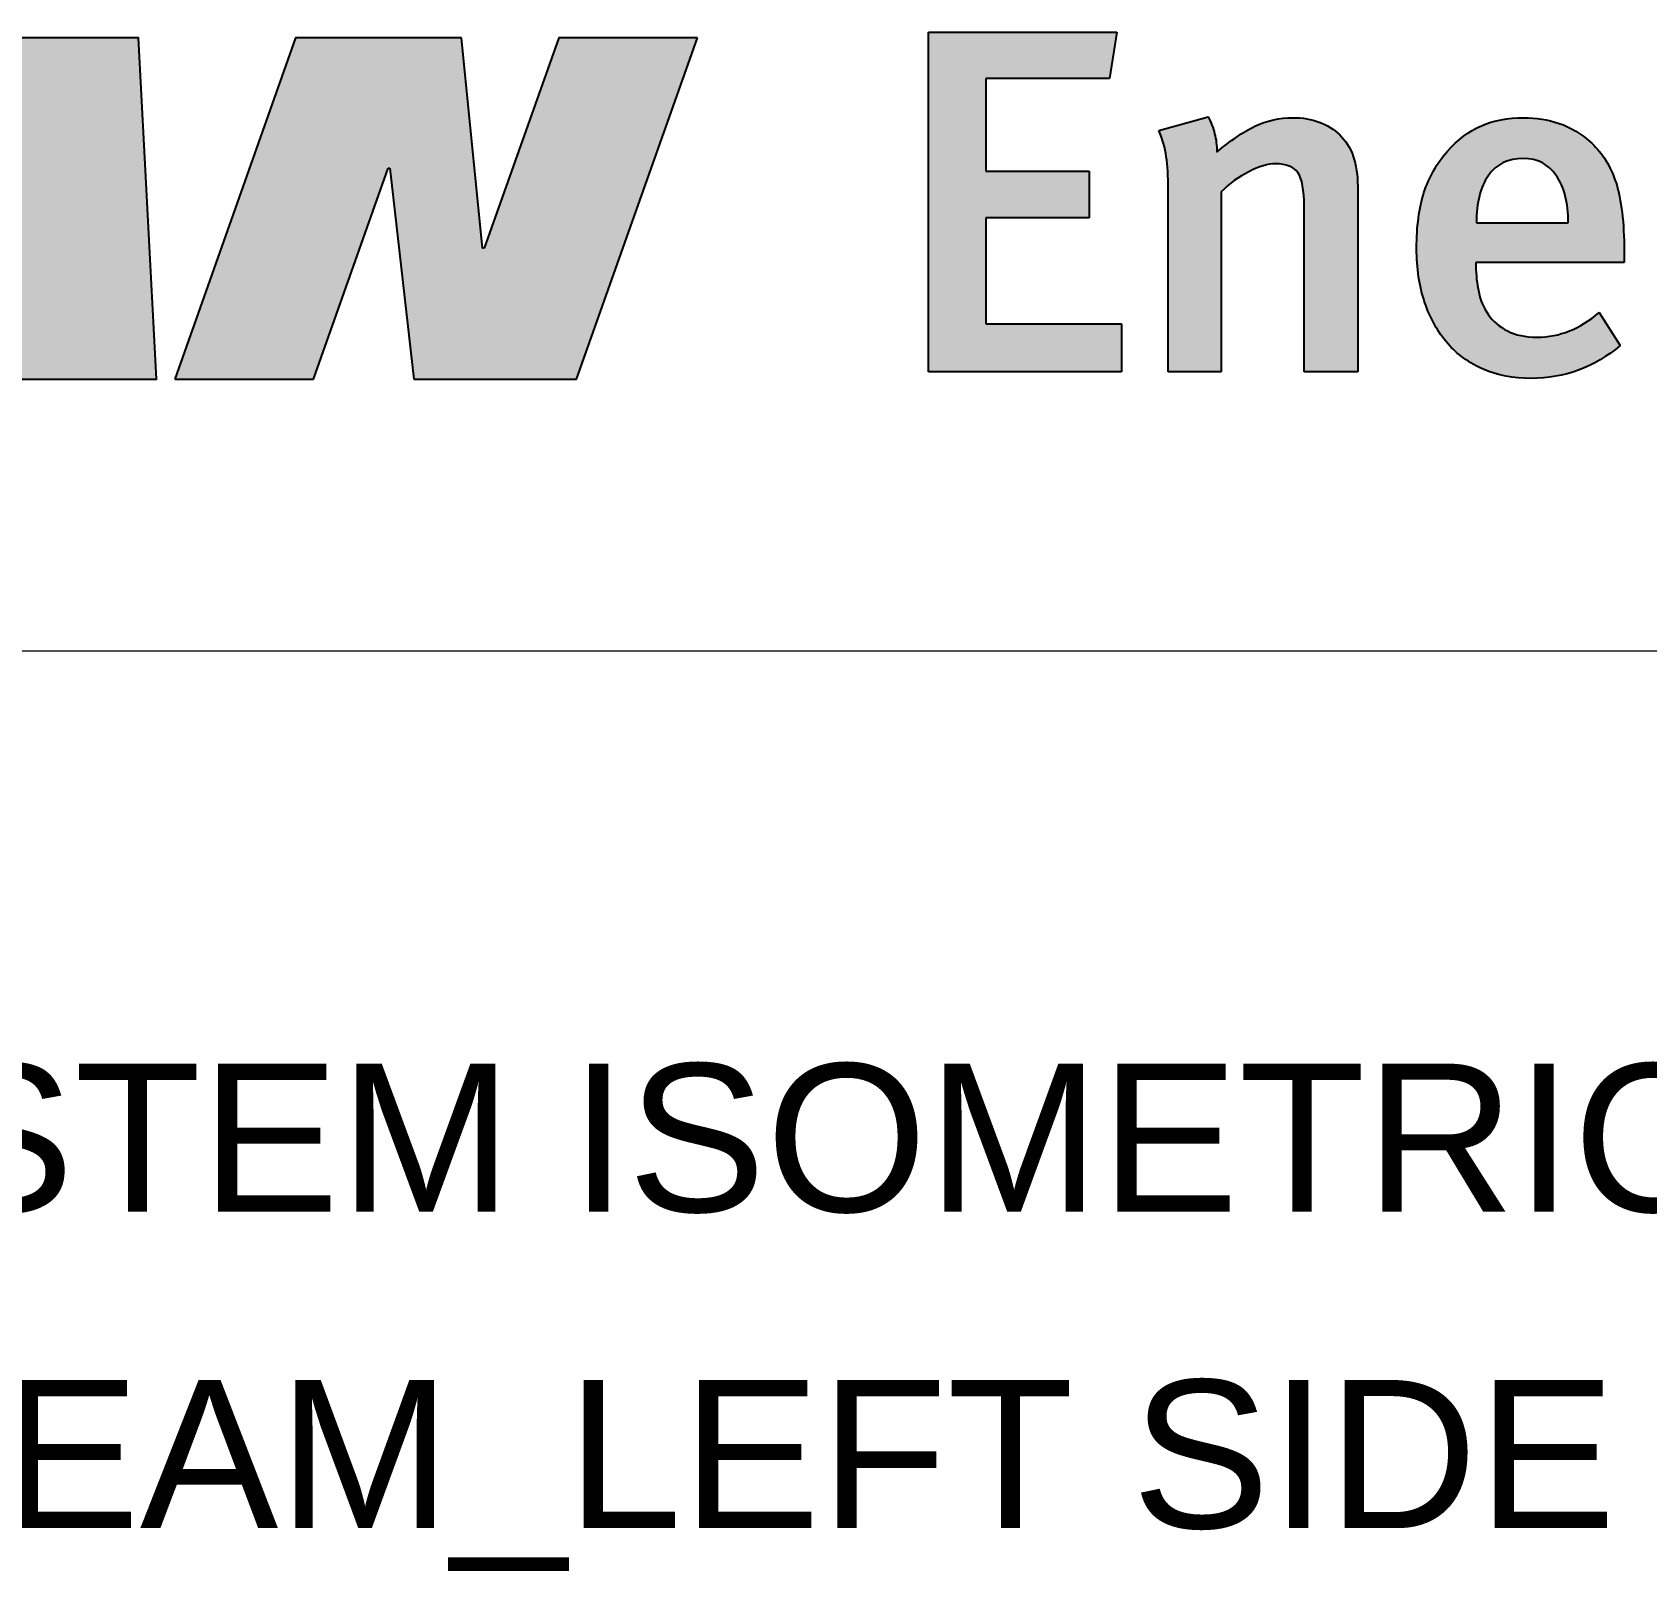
# Model space of a CAD drawing. Header units: inches. Extents: x 947 to 1788, y 0 to 594.
# Drawn here: x 1680.24 to 1707.49, y 52.47 to 78.47 of the extents above; entities that cross this region are included whole.
import ezdxf

# ---------------------------------------------------------------- set-up
doc = ezdxf.new("R2010")
doc.units = ezdxf.units.IN
doc.header["$MEASUREMENT"] = 0
for name, color, linetype in [('BG 0 -1', 7, 'Continuous'), ('BG _U+B808_U+C774_U+C5B4 1', 7, 'Continuous'), ('FRAME', 7, 'Continuous')]:
    doc.layers.add(name, color=color, linetype=linetype)
doc.styles.add('Arial', font='arial.ttf')

msp = doc.modelspace()

# ---------------------------------------------------------------- hatches: boundary and pattern name
at = {"layer": 'BG 0 -1', "linetype": 'ByBlock', "true_color": 0x005bac}
h = msp.add_hatch(color=154, dxfattribs=at)
h.paths.add_polyline_path([(1678.883, 78.38), (1674.5, 72.615), (1677.164, 72.615), (1677.777, 73.625), (1679.769, 73.625), (1679.667, 72.615), (1682.331, 72.615), (1682.031, 78.38)])
h.paths.add_polyline_path([(1679.873, 74.755), (1678.474, 74.755), (1680.026, 77.201), (1680.053, 77.201)], flags=0)
for points in [[(1689.123, 78.38), (1687.865, 74.828), (1687.838, 74.828), (1687.481, 78.38), (1684.682, 78.38), (1682.64, 72.615), (1684.982, 72.615), (1686.243, 76.176), (1686.27, 76.176), (1686.678, 72.615), (1689.423, 72.615), (1691.464, 78.38)], [(1695.364, 72.738), (1695.364, 78.471), (1698.546, 78.471), (1698.421, 77.692), (1696.334, 77.692), (1696.334, 76.126), (1698.082, 76.126), (1698.082, 75.339), (1696.334, 75.339), (1696.334, 73.55), (1698.628, 73.55), (1698.628, 72.738)]]:
    msp.add_hatch(color=154, dxfattribs=at).paths.add_polyline_path(points)
h = msp.add_hatch(color=154, dxfattribs=at)
edge = h.paths.add_edge_path()
edge.add_spline(control_points=[(1701.71, 72.738), (1701.71, 72.738), (1701.71, 75.521), (1701.71, 75.521), (1701.71, 75.809), (1701.674, 76.002), (1701.603, 76.102), (1701.531, 76.201), (1701.407, 76.251), (1701.23, 76.251), (1701.097, 76.251), (1700.945, 76.206), (1700.774, 76.118), (1700.603, 76.03), (1700.448, 75.916), (1700.31, 75.778), (1700.31, 75.778), (1700.31, 72.738), (1700.31, 72.738), (1700.31, 72.738), (1699.415, 72.738), (1699.415, 72.738), (1699.415, 72.738), (1699.415, 75.82), (1699.415, 75.82), (1699.415, 76.041), (1699.404, 76.224), (1699.382, 76.371), (1699.36, 76.517), (1699.318, 76.665), (1699.258, 76.814), (1699.258, 76.814), (1700.086, 77.046), (1700.086, 77.046), (1700.136, 76.952), (1700.174, 76.857), (1700.198, 76.76), (1700.223, 76.663), (1700.236, 76.56), (1700.236, 76.449), (1700.462, 76.643), (1700.676, 76.788), (1700.878, 76.884), (1701.079, 76.981), (1701.293, 77.029), (1701.52, 77.029), (1701.845, 77.029), (1702.109, 76.933), (1702.311, 76.74), (1702.512, 76.546), (1702.613, 76.256), (1702.613, 75.869), (1702.613, 75.869), (1702.613, 72.738), (1702.613, 72.738), (1702.613, 72.738), (1701.71, 72.738), (1701.71, 72.738)], knot_values=[0, 0, 0, 0, 1, 1, 1, 2, 2, 2, 3, 3, 3, 4, 4, 4, 5, 5, 5, 6, 6, 6, 7, 7, 7, 8, 8, 8, 9, 9, 9, 10, 10, 10, 11, 11, 11, 12, 12, 12, 13, 13, 13, 14, 14, 14, 15, 15, 15, 16, 16, 16, 17, 17, 17, 18, 18, 18, 19, 19, 19, 19], degree=3, periodic=0)
h = msp.add_hatch(color=154, dxfattribs=at)
edge = h.paths.add_edge_path()
edge.add_spline(control_points=[(1704.61, 74.585), (1704.61, 74.585), (1704.61, 74.519), (1704.61, 74.519), (1704.61, 74.376), (1704.625, 74.232), (1704.656, 74.088), (1704.686, 73.945), (1704.741, 73.816), (1704.821, 73.703), (1704.901, 73.59), (1705.008, 73.499), (1705.14, 73.43), (1705.273, 73.361), (1705.441, 73.326), (1705.646, 73.326), (1706.021, 73.326), (1706.369, 73.464), (1706.69, 73.74), (1706.69, 73.74), (1707.046, 73.185), (1707.046, 73.185), (1706.609, 72.815), (1706.107, 72.63), (1705.538, 72.63), (1705.24, 72.63), (1704.972, 72.681), (1704.734, 72.784), (1704.497, 72.886), (1704.295, 73.032), (1704.13, 73.222), (1703.964, 73.413), (1703.835, 73.643), (1703.744, 73.914), (1703.653, 74.185), (1703.608, 74.489), (1703.608, 74.825), (1703.608, 75.195), (1703.649, 75.509), (1703.732, 75.766), (1703.815, 76.023), (1703.947, 76.256), (1704.13, 76.466), (1704.3, 76.659), (1704.491, 76.802), (1704.701, 76.893), (1704.911, 76.984), (1705.149, 77.029), (1705.414, 77.029), (1705.623, 77.029), (1705.824, 76.998), (1706.014, 76.934), (1706.205, 76.87), (1706.389, 76.759), (1706.565, 76.599), (1706.747, 76.433), (1706.884, 76.209), (1706.975, 75.928), (1707.067, 75.646), (1707.112, 75.262), (1707.112, 74.776), (1707.112, 74.776), (1707.112, 74.585), (1707.112, 74.585), (1707.112, 74.585), (1704.61, 74.585), (1704.61, 74.585)], knot_values=[0, 0, 0, 0, 1, 1, 1, 2, 2, 2, 3, 3, 3, 4, 4, 4, 5, 5, 5, 6, 6, 6, 7, 7, 7, 8, 8, 8, 9, 9, 9, 10, 10, 10, 11, 11, 11, 12, 12, 12, 13, 13, 13, 14, 14, 14, 15, 15, 15, 16, 16, 16, 17, 17, 17, 18, 18, 18, 19, 19, 19, 20, 20, 20, 21, 21, 21, 22, 22, 22, 22], degree=3, periodic=0)
edge = h.paths.add_edge_path(flags=0)
edge.add_spline(control_points=[(1706.168, 75.256), (1706.168, 75.599), (1706.1, 75.865), (1705.964, 76.056), (1705.829, 76.247), (1705.646, 76.342), (1705.414, 76.342), (1705.154, 76.342), (1704.956, 76.247), (1704.821, 76.056), (1704.686, 75.865), (1704.618, 75.599), (1704.618, 75.256), (1704.618, 75.256), (1706.168, 75.256), (1706.168, 75.256)], knot_values=[0, 0, 0, 0, 1, 1, 1, 2, 2, 2, 3, 3, 3, 4, 4, 4, 5, 5, 5, 5], degree=3, periodic=0)

# ---------------------------------------------------------------- linework, layer by layer
at = {"layer": 'BG 0 -1', "color": 7, "linetype": 'Continuous', "lineweight": 9}
msp.add_line((1613.543, 68.031), (1762.81, 68.031), dxfattribs=at)
at = {"layer": 'BG 0 -1', "color": 7, "linetype": 'Continuous', "lineweight": 0}
for points in [[(1678.883, 78.38), (1674.5, 72.615), (1677.164, 72.615), (1677.777, 73.625), (1679.769, 73.625), (1679.667, 72.615), (1682.331, 72.615), (1682.031, 78.38)], [(1689.123, 78.38), (1687.865, 74.828), (1687.838, 74.828), (1687.481, 78.38), (1684.682, 78.38), (1682.64, 72.615), (1684.982, 72.615), (1686.243, 76.176), (1686.27, 76.176), (1686.678, 72.615), (1689.423, 72.615), (1691.464, 78.38)], [(1695.364, 72.738), (1695.364, 78.471), (1698.546, 78.471), (1698.421, 77.692), (1696.334, 77.692), (1696.334, 76.126), (1698.082, 76.126), (1698.082, 75.339), (1696.334, 75.339), (1696.334, 73.55), (1698.628, 73.55), (1698.628, 72.738)]]:
    msp.add_lwpolyline(points, close=True, dxfattribs=at)
for points, knots in [([(1701.71, 72.738), (1701.71, 72.738), (1701.71, 75.521), (1701.71, 75.521), (1701.71, 75.809), (1701.674, 76.002), (1701.603, 76.102), (1701.531, 76.201), (1701.407, 76.251), (1701.23, 76.251), (1701.097, 76.251), (1700.945, 76.206), (1700.774, 76.118), (1700.603, 76.03), (1700.448, 75.916), (1700.31, 75.778), (1700.31, 75.778), (1700.31, 72.738), (1700.31, 72.738), (1700.31, 72.738), (1699.415, 72.738), (1699.415, 72.738), (1699.415, 72.738), (1699.415, 75.82), (1699.415, 75.82), (1699.415, 76.041), (1699.404, 76.224), (1699.382, 76.371), (1699.36, 76.517), (1699.318, 76.665), (1699.258, 76.814), (1699.258, 76.814), (1700.086, 77.046), (1700.086, 77.046), (1700.136, 76.952), (1700.174, 76.857), (1700.198, 76.76), (1700.223, 76.663), (1700.236, 76.56), (1700.236, 76.449), (1700.462, 76.643), (1700.676, 76.788), (1700.878, 76.884), (1701.079, 76.981), (1701.293, 77.029), (1701.52, 77.029), (1701.845, 77.029), (1702.109, 76.933), (1702.311, 76.74), (1702.512, 76.546), (1702.613, 76.256), (1702.613, 75.869), (1702.613, 75.869), (1702.613, 72.738), (1702.613, 72.738), (1702.613, 72.738), (1701.71, 72.738), (1701.71, 72.738)], [0, 0, 0, 0, 1, 1, 1, 2, 2, 2, 3, 3, 3, 4, 4, 4, 5, 5, 5, 6, 6, 6, 7, 7, 7, 8, 8, 8, 9, 9, 9, 10, 10, 10, 11, 11, 11, 12, 12, 12, 13, 13, 13, 14, 14, 14, 15, 15, 15, 16, 16, 16, 17, 17, 17, 18, 18, 18, 19, 19, 19, 19]), ([(1704.61, 74.585), (1704.61, 74.585), (1704.61, 74.519), (1704.61, 74.519), (1704.61, 74.376), (1704.625, 74.232), (1704.656, 74.088), (1704.686, 73.945), (1704.741, 73.816), (1704.821, 73.703), (1704.901, 73.59), (1705.008, 73.499), (1705.14, 73.43), (1705.273, 73.361), (1705.441, 73.326), (1705.646, 73.326), (1706.021, 73.326), (1706.369, 73.464), (1706.69, 73.74), (1706.69, 73.74), (1707.046, 73.185), (1707.046, 73.185), (1706.609, 72.815), (1706.107, 72.63), (1705.538, 72.63), (1705.24, 72.63), (1704.972, 72.681), (1704.734, 72.784), (1704.497, 72.886), (1704.295, 73.032), (1704.13, 73.222), (1703.964, 73.413), (1703.835, 73.643), (1703.744, 73.914), (1703.653, 74.185), (1703.608, 74.489), (1703.608, 74.825), (1703.608, 75.195), (1703.649, 75.509), (1703.732, 75.766), (1703.815, 76.023), (1703.947, 76.256), (1704.13, 76.466), (1704.3, 76.659), (1704.491, 76.802), (1704.701, 76.893), (1704.911, 76.984), (1705.149, 77.029), (1705.414, 77.029), (1705.623, 77.029), (1705.824, 76.998), (1706.014, 76.934), (1706.205, 76.87), (1706.389, 76.759), (1706.565, 76.599), (1706.747, 76.433), (1706.884, 76.209), (1706.975, 75.928), (1707.067, 75.646), (1707.112, 75.262), (1707.112, 74.776), (1707.112, 74.776), (1707.112, 74.585), (1707.112, 74.585), (1707.112, 74.585), (1704.61, 74.585), (1704.61, 74.585)], [0, 0, 0, 0, 1, 1, 1, 2, 2, 2, 3, 3, 3, 4, 4, 4, 5, 5, 5, 6, 6, 6, 7, 7, 7, 8, 8, 8, 9, 9, 9, 10, 10, 10, 11, 11, 11, 12, 12, 12, 13, 13, 13, 14, 14, 14, 15, 15, 15, 16, 16, 16, 17, 17, 17, 18, 18, 18, 19, 19, 19, 20, 20, 20, 21, 21, 21, 22, 22, 22, 22]), ([(1706.168, 75.256), (1706.168, 75.599), (1706.1, 75.865), (1705.964, 76.056), (1705.829, 76.247), (1705.646, 76.342), (1705.414, 76.342), (1705.154, 76.342), (1704.956, 76.247), (1704.821, 76.056), (1704.686, 75.865), (1704.618, 75.599), (1704.618, 75.256), (1704.618, 75.256), (1706.168, 75.256), (1706.168, 75.256)], [0, 0, 0, 0, 1, 1, 1, 2, 2, 2, 3, 3, 3, 4, 4, 4, 5, 5, 5, 5])]:
    msp.add_open_spline(points, degree=3, knots=knots, dxfattribs=at)
at = {"layer": 'BG _U+B808_U+C774_U+C5B4 1', "color": 7, "linetype": 'Continuous', "lineweight": 25}
for p, q in [((1684.682, 78.38), (1682.64, 72.615)), ((1687.481, 78.38), (1684.682, 78.38)), ((1687.838, 74.828), (1687.481, 78.38)), ((1689.123, 78.38), (1687.865, 74.828)), ((1691.464, 78.38), (1689.123, 78.38)), ((1689.423, 72.615), (1691.464, 78.38)), ((1695.364, 72.738), (1695.364, 78.471)), ((1695.364, 78.471), (1698.546, 78.471)), ((1698.546, 78.471), (1698.421, 77.692)), ((1698.421, 77.692), (1696.334, 77.692)), ((1696.334, 77.692), (1696.334, 76.126)), ((1699.258, 76.814), (1700.086, 77.046)), ((1684.982, 72.615), (1686.243, 76.176)), ((1686.243, 76.176), (1686.27, 76.176)), ((1686.27, 76.176), (1686.678, 72.615)), ((1696.334, 76.126), (1698.082, 76.126)), ((1698.082, 76.126), (1698.082, 75.339)), ((1699.415, 72.738), (1699.415, 75.82)), ((1700.31, 75.778), (1700.31, 72.738)), ((1702.613, 75.869), (1702.613, 72.738)), ((1701.71, 72.738), (1701.71, 75.521)), ((1698.082, 75.339), (1696.334, 75.339)), ((1696.334, 75.339), (1696.334, 73.55)), ((1704.618, 75.256), (1706.168, 75.256)), ((1687.865, 74.828), (1687.838, 74.828)), ((1707.112, 74.776), (1707.112, 74.585)), ((1704.61, 74.585), (1704.61, 74.519)), ((1707.112, 74.585), (1704.61, 74.585)), ((1706.69, 73.74), (1707.046, 73.185)), ((1696.334, 73.55), (1698.628, 73.55)), ((1698.628, 73.55), (1698.628, 72.738)), ((1682.64, 72.615), (1684.982, 72.615)), ((1686.678, 72.615), (1689.423, 72.615)), ((1698.628, 72.738), (1695.364, 72.738)), ((1700.31, 72.738), (1699.415, 72.738)), ((1702.613, 72.738), (1701.71, 72.738))]:
    msp.add_line(p, q, dxfattribs=at)
msp.add_lwpolyline([(1678.883, 78.38), (1674.5, 72.615), (1677.164, 72.615), (1677.777, 73.625), (1679.769, 73.625), (1679.667, 72.615), (1682.331, 72.615), (1682.031, 78.38)], close=True, dxfattribs=at)
for points in [[(1700.086, 77.046), (1700.136, 76.952), (1700.174, 76.857), (1700.198, 76.76)], [(1700.236, 76.449), (1700.462, 76.643), (1700.676, 76.788), (1700.878, 76.884)], [(1704.13, 76.466), (1704.3, 76.659), (1704.491, 76.802), (1704.701, 76.893)], [(1706.014, 76.934), (1706.205, 76.87), (1706.389, 76.759), (1706.565, 76.599)], [(1700.198, 76.76), (1700.223, 76.663), (1700.236, 76.56), (1700.236, 76.449)], [(1702.311, 76.74), (1702.512, 76.546), (1702.613, 76.256), (1702.613, 75.869)], [(1706.565, 76.599), (1706.747, 76.433), (1706.884, 76.209), (1706.975, 75.928)], [(1703.732, 75.766), (1703.815, 76.023), (1703.947, 76.256), (1704.13, 76.466)], [(1700.774, 76.118), (1700.603, 76.03), (1700.448, 75.916), (1700.31, 75.778)], [(1701.71, 75.521), (1701.71, 75.809), (1701.674, 76.002), (1701.603, 76.102)], [(1704.821, 76.056), (1704.686, 75.865), (1704.618, 75.599), (1704.618, 75.256)], [(1706.168, 75.256), (1706.168, 75.599), (1706.1, 75.865), (1705.964, 76.056)], [(1706.975, 75.928), (1707.067, 75.646), (1707.112, 75.262), (1707.112, 74.776)], [(1704.61, 74.519), (1704.61, 74.376), (1704.625, 74.232), (1704.656, 74.088)], [(1704.656, 74.088), (1704.686, 73.945), (1704.741, 73.816), (1704.821, 73.703)], [(1704.821, 73.703), (1704.901, 73.59), (1705.008, 73.499), (1705.14, 73.43)]]:
    msp.add_open_spline(points, degree=3, dxfattribs=at)
for points, knots in [([(1700.878, 76.884), (1701.079, 76.981), (1701.293, 77.029), (1701.52, 77.029), (1701.845, 77.029), (1702.109, 76.933), (1702.311, 76.74)], [14, 14, 14, 14, 15, 15, 15, 16, 16, 16, 16]), ([(1704.701, 76.893), (1704.911, 76.984), (1705.149, 77.029), (1705.414, 77.029), (1705.623, 77.029), (1705.824, 76.998), (1706.014, 76.934)], [15, 15, 15, 15, 16, 16, 16, 17, 17, 17, 17]), ([(1699.415, 75.82), (1699.415, 76.041), (1699.404, 76.224), (1699.382, 76.371), (1699.36, 76.517), (1699.318, 76.665), (1699.258, 76.814)], [8, 8, 8, 8, 9, 9, 9, 10, 10, 10, 10]), ([(1705.964, 76.056), (1705.829, 76.247), (1705.646, 76.342), (1705.414, 76.342), (1705.154, 76.342), (1704.956, 76.247), (1704.821, 76.056)], [1, 1, 1, 1, 2, 2, 2, 3, 3, 3, 3]), ([(1701.603, 76.102), (1701.531, 76.201), (1701.407, 76.251), (1701.23, 76.251), (1701.097, 76.251), (1700.945, 76.206), (1700.774, 76.118)], [2, 2, 2, 2, 3, 3, 3, 4, 4, 4, 4]), ([(1703.744, 73.914), (1703.653, 74.185), (1703.608, 74.489), (1703.608, 74.825), (1703.608, 75.195), (1703.649, 75.509), (1703.732, 75.766)], [11, 11, 11, 11, 12, 12, 12, 13, 13, 13, 13]), ([(1704.734, 72.784), (1704.497, 72.886), (1704.295, 73.032), (1704.13, 73.222), (1703.964, 73.413), (1703.835, 73.643), (1703.744, 73.914)], [9, 9, 9, 9, 10, 10, 10, 11, 11, 11, 11]), ([(1705.14, 73.43), (1705.273, 73.361), (1705.441, 73.326), (1705.646, 73.326), (1706.021, 73.326), (1706.369, 73.464), (1706.69, 73.74)], [4, 4, 4, 4, 5, 5, 5, 6, 6, 6, 6]), ([(1707.046, 73.185), (1706.609, 72.815), (1706.107, 72.63), (1705.538, 72.63), (1705.24, 72.63), (1704.972, 72.681), (1704.734, 72.784)], [7, 7, 7, 7, 8, 8, 8, 9, 9, 9, 9])]:
    msp.add_open_spline(points, degree=3, knots=knots, dxfattribs=at)

# ---------------------------------------------------------------- texts
at = {"layer": 'FRAME', "color": 2, "style": 'Arial', "width": 1.003287}
for s, p in [('HRSG_PIPING SYSTEM ISOMETRIC DRAWING FOR ', (1649.012, 58.562)), (' HP STEAM_LEFT SIDE (LB) ', (1668.425, 53.223))]:
    msp.add_text(s, height=2.5, dxfattribs=at).set_placement(p)

doc.saveas('drawing.dxf')
